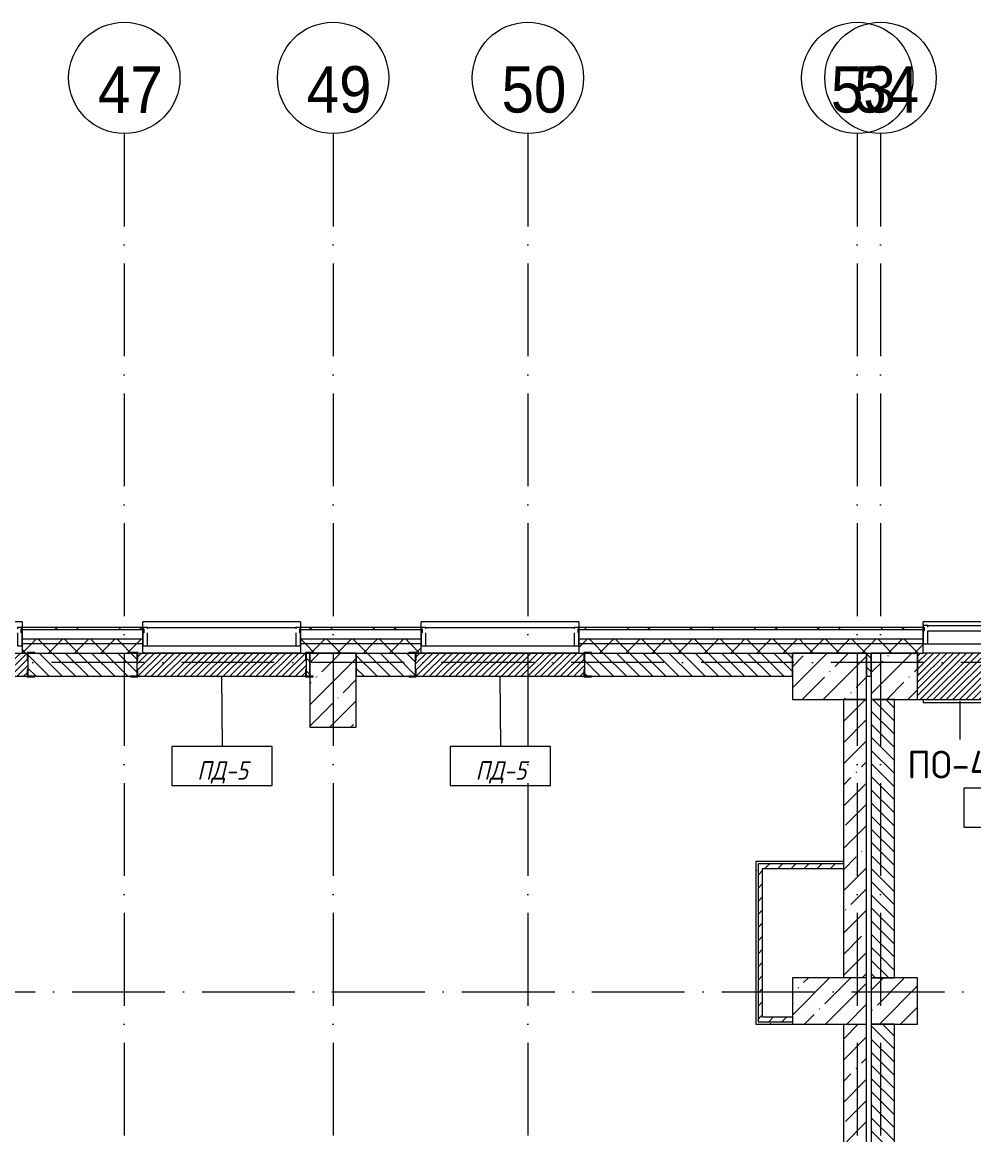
# Model space of a CAD drawing. Header units: millimetres. Extents: x -6467 to 106027, y -7090 to 195095.
# Drawn here: x 65600 to 75855, y 80489 to 92481 of the extents above; entities that cross this region are included whole.
import ezdxf

# ---------------------------------------------------------------- set-up
doc = ezdxf.new("R2010")
doc.units = ezdxf.units.MM
doc.linetypes.add('50_200_ШТРИХ_1Т_ш5_п1_п1_', pattern=[1400, 1000, -200, 0, -200])
for name, color, linetype, lineweight in [('A-FLOR', 7, 'Continuous', 9), ('A-FLOR-IDEN', 7, 'Continuous', 9), ('A-GLAZ', 7, 'Continuous', 5), ('A-GLAZ-CWMG', 7, 'Continuous', 9), ('A-GLAZ-CWMG-1', 7, 'Continuous', 20), ('A-WALL', 7, 'Continuous', 5), ('A-WALL-FNSH-1', 7, 'Continuous', 5), ('A-WALL-IDEN', 7, 'Continuous', 9), ('I-WALL', 7, 'Continuous', 5), ('S-COLS', 7, 'Continuous', 9), ('S-COLS-1', 7, 'Continuous', 5)]:
    doc.layers.add(name, color=color, linetype=linetype, lineweight=lineweight)
for name, color, linetype, lineweight, true_color in [('A-FLOR-PATT-1', 7, 'Continuous', 5, 0xd61c12), ('A-FLOR-PATT-5', 7, 'Continuous', 5, 0xfb8c13), ('A-GENM-1', 7, 'Continuous', 9, 0xaaaaaa), ('A-GENM-2', 7, 'Continuous', 20, 0xaaaaaa), ('A-WALL-3', 7, 'Continuous', 5, 0x787878), ('I-WALL-1', 7, 'Continuous', 5, 0x787878), ('Оси-1', 7, 'Continuous', 20, 0xaaaaaa), ('Оси-2', 7, 'Continuous', 9, 0xaaaaaa), ('Оси-3', 7, '50_200_ШТРИХ_1Т_ш5_п1_п1_', 9, 0xaaaaaa)]:
    doc.layers.add(name, color=color, linetype=linetype, lineweight=lineweight, true_color=true_color)
doc.styles.add('Arial', font='arial.ttf', dxfattribs={"width": 0.9, "height": 500})
doc.styles.add('GOST Common', font='', dxfattribs={"height": 300})
doc.styles.add('GOST Common_I', font='', dxfattribs={"width": 0.9, "height": 200})
doc.styles.get('GOST Common').set_extended_font_data('GOST Common')
doc.styles.get('GOST Common_I').set_extended_font_data('GOST Common', italic=True)
pattern_1 = [(45, (0, 0), (-141.42136, 141.42136), []), (135, (0, 0), (-141.42136, -141.42136), [])]
pattern_2 = [(45, (0, 0), (-228.0985, 228.0985), []), (45, (228.1, 0), (-228.0985, 228.0985), [403.225, -80.645, 6.706, -73.939])]
pattern_3 = [(135, (0, 0), (-70.71068, -70.71068), [])]
pattern_4 = [(45, (0, 0), (-70.71068, 70.71068), [])]
pattern_5 = [(0, (0, 0), (406.4, 101.6), [6.706, -298.094, 6.706, -298.094, -1625.6]), (0, (0, 0), (406.4, 101.6), [-609.6, 6.706, -602.894, 6.706, -298.094, -711.2]), (0, (0, 0), (406.4, 101.6), [-1524, 6.706, -196.494, 6.706, -501.294]), (120, (152.4, 50.8), (-291.18818, 301.15272), [6.706, -298.094, 6.706, -298.094, -1625.6]), (120, (152.4, 50.8), (-291.18818, 301.15272), [-609.6, 6.706, -602.894, 6.706, -298.094, -711.2]), (120, (152.4, 50.8), (-291.18818, 301.15272), [-1524, 6.706, -196.494, 6.706, -501.294]), (240, (203.2, 254), (-115.21182, -402.75272), [6.706, -298.094, 6.706, -298.094, -1625.6]), (240, (203.2, 254), (-115.21182, -402.75272), [-609.6, 6.706, -602.894, 6.706, -298.094, -711.2]), (240, (203.2, 254), (-115.21182, -402.75272), [-1524, 6.706, -196.494, 6.706, -501.294])]

# ---------------------------------------------------------------- blocks, each defined once
blk = doc.blocks.new('Прямоугольный импост - Импост структурный с накладкой - 180мм-22437111-АИ_План этажа Радиаторы_2')
at = {"layer": 'A-GLAZ-CWMG-1'}
for p, q in [((-50, 0), (-50, 17)), ((-50, 17), (0, 17)), ((0, 0), (-10, 0)), ((-10, 0), (-10, -40)), ((0, 17), (0, 0)), ((-50, -180), (-50, -40)), ((-10, -40), (0, -40)), ((0, -40), (0, -180)), ((0, -180), (-50, -180))]:
    blk.add_line(p, q, dxfattribs=at)
blk = doc.blocks.new('Прямоугольный импост - Импост структурный с накладкой - 180мм-V232-АИ_План этажа Радиаторы_2')
at = {"layer": 'A-GLAZ-CWMG'}
for p, q in [((6637, 55111), (5862, 55111)), ((6637, 54914), (5862, 54914))]:
    blk.add_line(p, q, dxfattribs=at)
blk = doc.blocks.new('Прямоугольный импост - Импост структурный с накладкой - 180мм-22437155-АИ_План этажа Радиаторы_2')
at = {"layer": 'A-GLAZ-CWMG-1'}
for p, q in [((0, 17), (-50, 17)), ((-50, 17), (-50, 0)), ((-10, -40), (-10, 0)), ((-10, 0), (0, 0)), ((0, 0), (0, 17)), ((-50, -40), (-50, -180)), ((0, -40), (-10, -40)), ((0, -180), (0, -40)), ((-50, -180), (0, -180))]:
    blk.add_line(p, q, dxfattribs=at)
blk = doc.blocks.new('Прямоугольный импост - Импост структурный с накладкой - 180мм-V244-АИ_План этажа Радиаторы_2')
at = {"layer": 'A-GLAZ-CWMG'}
for p, q in [((63950, 85958), (65550, 85958)), ((63950, 85761), (65550, 85761))]:
    blk.add_line(p, q, dxfattribs=at)
blk = doc.blocks.new('BSC_Колонна _Прямоугольная - 500х800-V295-АИ_План этажа Радиаторы_2')
at = {"layer": 'S-COLS-1'}
h = blk.add_hatch(dxfattribs=at)
h.set_pattern_fill('FP_191', color=256, style=0, pattern_type=2)
h.set_pattern_definition([(315, (-81931.04, 74300), (228.0985, 228.0985), []), (315, (-81931.04, 74071.9), (228.0985, 228.0985), [403.225, -80.645, 6.706, -73.939])])
h.paths.add_polyline_path([(-250, 400), (-250, -400), (250, -400), (250, 400)])
for p, q in [((250, 400), (-250, 400)), ((-250, 400), (-250, -400)), ((250, -400), (250, 400)), ((-250, -400), (250, -400))]:
    blk.add_line(p, q, dxfattribs=at)
blk = doc.blocks.new('Фахверк _газобетон торцы_449 - Фахверк _газобетон торцы_-25578208-АИ_План этажа Радиаторы_2')
at = {"layer": 'A-GENM-2'}
for p, q in [((89406, 11135), (89325, 11135)), ((89325, 11135), (89325, 11129)), ((89325, 11129), (89400, 11129)), ((89400, 11129), (89400, 11054)), ((89400, 11054), (89406, 11054)), ((89406, 11054), (89406, 11135)), ((89400, 10954), (89400, 10879)), ((89406, 10954), (89400, 10954)), ((89406, 10873), (89406, 10954)), ((89400, 10879), (89325, 10879)), ((89325, 10879), (89325, 10873)), ((89325, 10873), (89406, 10873))]:
    blk.add_line(p, q, dxfattribs=at)
blk = doc.blocks.new('Фахверк _газобетон торцы_450 - Фахверк _газобетон торцы_-25578228-АИ_План этажа Радиаторы_2')
at = {"layer": 'A-GENM-2'}
for p, q in [((89406, 156989), (89325, 156989)), ((89325, 156989), (89325, 156983)), ((89325, 156983), (89400, 156983)), ((89400, 156983), (89400, 156908)), ((89406, 156908), (89406, 156989)), ((89400, 156908), (89406, 156908)), ((89400, 156733), (89325, 156733)), ((89325, 156733), (89325, 156727)), ((89406, 156808), (89400, 156808)), ((89400, 156808), (89400, 156733)), ((89406, 156727), (89406, 156808)), ((89325, 156727), (89406, 156727))]:
    blk.add_line(p, q, dxfattribs=at)
blk = doc.blocks.new('Фахверк _газобетон торцы_451 - Фахверк _газобетон торцы_-25578254-АИ_План этажа Радиаторы_2')
at = {"layer": 'A-GENM-2'}
for p, q in [((89406, 11135), (89325, 11135)), ((89325, 11135), (89325, 11129)), ((89325, 11129), (89400, 11129)), ((89400, 11129), (89400, 11054)), ((89400, 11054), (89406, 11054)), ((89406, 11054), (89406, 11135)), ((89400, 10954), (89400, 10879)), ((89406, 10954), (89400, 10954)), ((89406, 10873), (89406, 10954)), ((89400, 10879), (89325, 10879)), ((89325, 10879), (89325, 10873)), ((89325, 10873), (89406, 10873))]:
    blk.add_line(p, q, dxfattribs=at)
blk = doc.blocks.new('Фахверк _газобетон торцы_452 - Фахверк _газобетон торцы_-25578274-АИ_План этажа Радиаторы_2')
at = {"layer": 'A-GENM-2'}
for p, q in [((89406, 156989), (89325, 156989)), ((89325, 156989), (89325, 156983)), ((89325, 156983), (89400, 156983)), ((89400, 156983), (89400, 156908)), ((89406, 156908), (89406, 156989)), ((89400, 156908), (89406, 156908)), ((89400, 156733), (89325, 156733)), ((89325, 156733), (89325, 156727)), ((89406, 156808), (89400, 156808)), ((89400, 156808), (89400, 156733)), ((89406, 156727), (89406, 156808)), ((89325, 156727), (89406, 156727))]:
    blk.add_line(p, q, dxfattribs=at)
blk = doc.blocks.new('Фахверк _газобетон торцы_453 - Фахверк _газобетон торцы_-25578300-АИ_План этажа Радиаторы_2')
at = {"layer": 'A-GENM-2'}
for p, q in [((89406, 11135), (89325, 11135)), ((89325, 11135), (89325, 11129)), ((89325, 11129), (89400, 11129)), ((89400, 11129), (89400, 11054)), ((89400, 11054), (89406, 11054)), ((89406, 11054), (89406, 11135)), ((89400, 10954), (89400, 10879)), ((89406, 10954), (89400, 10954)), ((89406, 10873), (89406, 10954)), ((89400, 10879), (89325, 10879)), ((89325, 10879), (89325, 10873)), ((89325, 10873), (89406, 10873))]:
    blk.add_line(p, q, dxfattribs=at)
blk = doc.blocks.new('Отлив_СКБ - Отлив витража-V391-АИ_План этажа Радиаторы_2')
at = {"layer": 'A-GLAZ'}
for p, q in [((0, 59), (0, 100)), ((1700, 100), (0, 100)), ((0, 39), (0, 42)), ((875, 2), (1650, 2)), ((1700, 100), (1700, 59)), ((1700, 42), (1700, 39)), ((825, 0), (50, 0)), ((1650, 0), (875, 0))]:
    blk.add_line(p, q, dxfattribs=at)
blk = doc.blocks.new('Отлив_СКБ - Отлив витража-V412-АИ_План этажа Радиаторы_2')
at = {"layer": 'A-GLAZ'}
for p, q in [((0, 39), (0, 100)), ((1700, 100), (0, 100)), ((0, 2), (10, 2)), ((1690, 2), (1700, 2)), ((1700, 100), (1700, 39)), ((10, 0), (0, 0)), ((1700, 0), (1690, 0))]:
    blk.add_line(p, q, dxfattribs=at)
blk = doc.blocks.new('Ось сетки - Круг_Ø6_00__ISO-2_5_0_9K_-17386508-АИ_План этажа Радиаторы_2')
at = {"layer": 'Оси-1'}
blk.add_circle((0, 0), 3, dxfattribs=at)
blk = doc.blocks.new('AAR_СКБ_Марка_Перекрытия_1 мм - Марка пола-27961726-АИ_План этажа Радиаторы_2')
at = {"layer": 'A-FLOR-IDEN'}
for p, q in [((2.723, 2.101), (-2.69, 2.101)), ((-2.69, 2.101), (-2.69, 0)), ((2.723, 0), (2.723, 2.101)), ((-2.69, 0), (2.723, 0))]:
    blk.add_line(p, q, dxfattribs=at)

msp = doc.modelspace()

# ---------------------------------------------------------------- hatches: boundary and pattern name
at = {"layer": 'A-FLOR-PATT-1'}
h = msp.add_hatch(dxfattribs=at)
h.set_pattern_fill('FP_323', color=256, style=0, pattern_type=2)
h.set_pattern_definition([(45, (76375, 85431.04), (-35.3553, 35.3553), [])])
h.paths.add_polyline_path([(77073, 85181), (77320, 85181), (77320, 85431), (77145, 85431), (77145, 85425), (77064, 85425), (77064, 85506), (77070, 85506), (77070, 85606), (77064, 85606), (77064, 85681), (75253, 85681), (75253, 85431), (75250, 85431), (75250, 85181), (77070, 85181)])
at = {"layer": 'A-FLOR-PATT-5'}
h = msp.add_hatch(dxfattribs=at)
h.set_pattern_fill('FP_378', color=256, style=0, pattern_type=2)
h.set_pattern_definition([(225, (64750.02, 85555.87), (35.3553, -35.3553), [])])
h.paths.add_polyline_path([(63846, 85431), (65654, 85431), (65654, 85506), (65660, 85506), (65660, 85606), (65654, 85606), (65654, 85681), (63846, 85681), (63846, 85606), (63840, 85606), (63840, 85506), (63846, 85506)])
h = msp.add_hatch(dxfattribs=at)
h.set_pattern_fill('FP_379', color=256, style=0, pattern_type=2)
h.set_pattern_definition([(225, (67749.38, 85555.87), (35.3553, -35.3553), [])])
h.paths.add_polyline_path([(68654, 85431), (68654, 85506), (68660, 85506), (68660, 85606), (68654, 85606), (68654, 85681), (66846, 85681), (66846, 85606), (66840, 85606), (66840, 85506), (66846, 85506), (66846, 85431), (67607, 85431)])
h = msp.add_hatch(dxfattribs=at)
h.set_pattern_fill('FP_380', color=256, style=0, pattern_type=2)
h.set_pattern_definition([(225, (70749.38, 85555.87), (35.3553, -35.3553), [])])
h.paths.add_polyline_path([(71600, 85431), (71654, 85431), (71654, 85506), (71660, 85506), (71660, 85606), (71654, 85606), (71654, 85681), (69846, 85681), (69846, 85606), (69840, 85606), (69840, 85506), (69846, 85506), (69846, 85431), (70929, 85431)])
at = {"layer": 'A-WALL'}
h = msp.add_hatch(dxfattribs=at)
h.set_pattern_fill('FP_125', color=256, style=0, pattern_type=2)
h.set_pattern_definition(pattern_1)
h.paths.add_polyline_path([(101350, 85781), (101400, 85781), (101400, 85831), (94624, 85831), (94624, 85781), (101243, 85781)])
h.paths.add_polyline_path([(89785, 85781), (89785, 85831), (88590, 85831), (88590, 85781), (89616, 85781)])
h.paths.add_polyline_path([(91485, 85781), (93774, 85781), (93774, 85831), (91485, 85831)])
h.paths.add_polyline_path([(86890, 85781), (86890, 85831), (85700, 85831), (85700, 85781), (86709, 85781)])
h.paths.add_polyline_path([(80895, 85781), (81100, 85781), (81100, 85831), (79905, 85831), (79905, 85781)])
h.paths.add_polyline_path([(82800, 85781), (84000, 85781), (84000, 85831), (82800, 85831)])
h.paths.add_polyline_path([(78010, 85781), (78010, 85831), (77010, 85831), (77010, 85781), (77573, 85781)])
h.paths.add_polyline_path([(75310, 85781), (75310, 85831), (71600, 85831), (71600, 85781), (75082, 85781)])
h.paths.add_polyline_path([(69268, 85781), (69900, 85781), (69900, 85831), (68600, 85831), (68600, 85781)])
h.paths.add_polyline_path([(65600, 85781), (66900, 85781), (66900, 85831), (65600, 85831)])
h.paths.add_polyline_path([(63900, 85781), (63900, 85831), (62600, 85831), (62600, 85781), (62624, 85781)])
h.paths.add_polyline_path([(60900, 85781), (60900, 85831), (59600, 85831), (59600, 85781), (60133, 85781)])
h.paths.add_polyline_path([(57900, 85781), (57900, 85831), (56600, 85831), (56600, 85781), (57641, 85781)])
h.paths.add_polyline_path([(54900, 85781), (54900, 85831), (53600, 85831), (53600, 85781), (54319, 85781)])
h.paths.add_polyline_path([(51900, 85781), (51900, 85831), (50149, 85831), (50149, 85781), (50997, 85781)])
h = msp.add_hatch(dxfattribs=at)
h.set_pattern_fill('FP_125', color=256, style=0, pattern_type=2)
h.set_pattern_definition(pattern_1)
h.paths.add_polyline_path([(101250, 85681), (101350, 85681), (101350, 85781), (94624, 85781), (94624, 85681), (101243, 85681)])
h.paths.add_polyline_path([(93000, 85681), (93774, 85681), (93774, 85781), (91485, 85781), (91485, 85681), (92522, 85681)])
h.paths.add_polyline_path([(89785, 85681), (89785, 85781), (88590, 85781), (88590, 85681), (89616, 85681)])
h.paths.add_polyline_path([(86709, 85681), (86890, 85681), (86890, 85781), (85700, 85781), (85700, 85681), (85878, 85681)])
h.paths.add_polyline_path([(84000, 85681), (84000, 85781), (82800, 85781), (82800, 85681), (83387, 85681)])
h.paths.add_polyline_path([(81100, 85681), (81100, 85781), (79905, 85781), (79905, 85681), (80895, 85681)])
h.paths.add_polyline_path([(78010, 85681), (78010, 85781), (77010, 85781), (77010, 85681), (77573, 85681)])
h.paths.add_polyline_path([(75310, 85681), (75310, 85781), (71600, 85781), (71600, 85681), (75082, 85681)])
h.paths.add_polyline_path([(68600, 85681), (69900, 85681), (69900, 85781), (68600, 85781)])
h.paths.add_polyline_path([(66900, 85681), (66900, 85781), (65600, 85781), (65600, 85681), (65946, 85681)])
h.paths.add_polyline_path([(63900, 85681), (63900, 85781), (62600, 85781), (62600, 85681), (62624, 85681)])
h.paths.add_polyline_path([(57900, 85681), (57900, 85781), (56600, 85781), (56600, 85681), (57641, 85681)])
h.paths.add_polyline_path([(59600, 85681), (60900, 85681), (60900, 85781), (59600, 85781)])
h.paths.add_polyline_path([(54900, 85681), (54900, 85781), (53600, 85781), (53600, 85681), (54319, 85681)])
h.paths.add_polyline_path([(51900, 85681), (51900, 85781), (50149, 85781), (50149, 85681), (51000, 85681)])
h = msp.add_hatch(dxfattribs=at)
h.set_pattern_fill('FP_1', color=256, style=0, pattern_type=2)
h.set_pattern_definition(pattern_2)
h.paths.add_polyline_path([(74700, 82181), (74700, 85181), (74450, 85181), (74450, 82181)])
h = msp.add_hatch(dxfattribs=at)
h.set_pattern_fill('FP_1', color=256, style=0, pattern_type=2)
h.set_pattern_definition(pattern_2)
h.paths.add_polyline_path([(74700, 75831), (74700, 81681), (74450, 81681), (74450, 75831)])
at = {"layer": 'A-WALL-3'}
h = msp.add_hatch(dxfattribs=at)
h.set_pattern_fill('FP_124', color=256, style=0, pattern_type=2)
h.set_pattern_definition([(135, (0, 0), (-342.1478, -342.1478), []), (135, (228.1, 0), (-342.1478, -342.1478), [])])
h.paths.add_polyline_path([(101500, 85931), (101527, 85931), (101527, 85958), (94624, 85958), (94624, 85931), (101243, 85931)])
h.paths.add_polyline_path([(93768, 85931), (93774, 85931), (93774, 85958), (91485, 85958), (91485, 85931), (93353, 85931)])
h.paths.add_polyline_path([(89785, 85931), (89785, 85958), (88590, 85958), (88590, 85931), (89616, 85931)])
h.paths.add_polyline_path([(86890, 85931), (86890, 85958), (85700, 85958), (85700, 85931), (86709, 85931)])
h.paths.add_polyline_path([(84000, 85931), (84000, 85958), (82800, 85958), (82800, 85931), (83387, 85931)])
h.paths.add_polyline_path([(81100, 85931), (81100, 85958), (79905, 85958), (79905, 85931), (80895, 85931)])
h.paths.add_polyline_path([(77573, 85931), (78010, 85931), (78010, 85958), (77010, 85958), (77010, 85931)])
h.paths.add_polyline_path([(75310, 85931), (75310, 85958), (71600, 85958), (71600, 85931), (75082, 85931)])
h.paths.add_polyline_path([(69900, 85931), (69900, 85958), (68600, 85958), (68600, 85931), (69268, 85931)])
h.paths.add_polyline_path([(66900, 85931), (66900, 85958), (65600, 85958), (65600, 85931), (65946, 85931)])
h.paths.add_polyline_path([(63900, 85931), (63900, 85958), (62600, 85958), (62600, 85931), (62624, 85931)])
h.paths.add_polyline_path([(59600, 85931), (60900, 85931), (60900, 85958), (59600, 85958)])
h.paths.add_polyline_path([(56600, 85931), (57900, 85931), (57900, 85958), (56600, 85958)])
h.paths.add_polyline_path([(54900, 85931), (54900, 85958), (53600, 85958), (53600, 85931), (54319, 85931)])
h.paths.add_polyline_path([(51900, 85931), (51900, 85958), (50149, 85958), (50149, 85931), (50997, 85931)])
at = {"layer": 'I-WALL'}
h = msp.add_hatch(dxfattribs=at)
h.set_pattern_fill('FP_2', color=256, style=0, pattern_type=2)
h.set_pattern_definition(pattern_3)
h.paths.add_polyline_path([(79965, 85431), (81040, 85431), (81040, 85681), (79965, 85681), (79965, 85567)])
h.paths.add_polyline_path([(82860, 85431), (82900, 85431), (82900, 85681), (82860, 85681), (82860, 85567)])
h.paths.add_polyline_path([(74750, 85431), (74750, 85681), (74700, 85681), (74700, 85431)])
h.paths.add_polyline_path([(78000, 85431), (78145, 85431), (78145, 85681), (78000, 85681), (78000, 85567)])
h.paths.add_polyline_path([(75250, 85431), (75253, 85431), (75253, 85681), (75250, 85681), (75250, 85567)])
h.paths.add_polyline_path([(77500, 85431), (77500, 85681), (77380, 85681), (77380, 85431)])
h.paths.add_polyline_path([(73900, 85431), (73900, 85681), (71660, 85681), (71660, 85431), (72590, 85431)])
h.paths.add_polyline_path([(77345, 85431), (77345, 85681), (77073, 85681), (77073, 85431), (77320, 85431)])
h.paths.add_polyline_path([(69840, 85431), (69840, 85681), (69200, 85681), (69200, 85431), (69268, 85431)])
h.paths.add_polyline_path([(68700, 85431), (68700, 85681), (68660, 85681), (68660, 85431)])
h.paths.add_polyline_path([(63250, 85431), (63840, 85431), (63840, 85681), (63250, 85681), (63250, 85567)])
h.paths.add_polyline_path([(65946, 85431), (66840, 85431), (66840, 85681), (65660, 85681), (65660, 85431)])
h = msp.add_hatch(dxfattribs=at)
h.set_pattern_fill('FP_2', color=256, style=0, pattern_type=2)
h.set_pattern_definition(pattern_3)
h.paths.add_polyline_path([(75000, 70381), (75000, 75331), (74750, 75331), (74750, 70381)])
h.paths.add_polyline_path([(74750, 75831), (75000, 75831), (75000, 81681), (74750, 81681), (74750, 78528)])
h.paths.add_polyline_path([(75000, 82181), (75000, 85181), (74750, 85181), (74750, 82181)])
h = msp.add_hatch(dxfattribs=at)
h.set_pattern_fill('FP_4', color=256, style=0, pattern_type=2)
h.set_pattern_definition(pattern_4)
h.paths.add_polyline_path([(73580, 81756), (73580, 83411), (73530, 83411), (73530, 81756)])
h = msp.add_hatch(dxfattribs=at)
h.set_pattern_fill('FP_4', color=256, style=0, pattern_type=2)
h.set_pattern_definition(pattern_4)
h.paths.add_polyline_path([(74450, 83361), (74450, 83411), (73580, 83411), (73580, 83361)])
h = msp.add_hatch(dxfattribs=at)
h.set_pattern_fill('FP_4', color=256, style=0, pattern_type=2)
h.set_pattern_definition(pattern_4)
h.paths.add_polyline_path([(73900, 81706), (73900, 81756), (73530, 81756), (73530, 81706)])
at = {"layer": 'I-WALL-1'}
h = msp.add_hatch(dxfattribs=at)
h.set_pattern_fill('FP_3', color=256, style=0, pattern_type=2)
h.set_pattern_definition(pattern_5)
h.paths.add_polyline_path([(73530, 81706), (73530, 83436), (73505, 83436), (73505, 81706)])
h = msp.add_hatch(dxfattribs=at)
h.set_pattern_fill('FP_3', color=256, style=0, pattern_type=2)
h.set_pattern_definition(pattern_5)
h.paths.add_polyline_path([(74450, 83411), (74450, 83436), (73530, 83436), (73530, 83411), (73580, 83411)])
h = msp.add_hatch(dxfattribs=at)
h.set_pattern_fill('FP_3', color=256, style=0, pattern_type=2)
h.set_pattern_definition(pattern_5)
h.paths.add_polyline_path([(73900, 81681), (73900, 81706), (73505, 81706), (73505, 81681)])
at = {"layer": 'S-COLS-1'}
h = msp.add_hatch(dxfattribs=at)
h.set_pattern_fill('FP_1', color=256, style=0, pattern_type=2)
h.set_pattern_definition(pattern_2)
h.paths.add_polyline_path([(68700, 84881), (69200, 84881), (69200, 85681), (68700, 85681), (68700, 85431)])
h = msp.add_hatch(dxfattribs=at)
h.set_pattern_fill('FP_1', color=256, style=0, pattern_type=2)
h.set_pattern_definition(pattern_2)
h.paths.add_polyline_path([(73900, 85181), (74700, 85181), (74700, 85681), (73900, 85681), (73900, 85431)])
h = msp.add_hatch(dxfattribs=at)
h.set_pattern_fill('FP_1', color=256, style=0, pattern_type=2)
h.set_pattern_definition(pattern_2)
h.paths.add_polyline_path([(74750, 85181), (75250, 85181), (75250, 85681), (74750, 85681), (74750, 85431)])
h = msp.add_hatch(dxfattribs=at)
h.set_pattern_fill('FP_1', color=256, style=0, pattern_type=2)
h.set_pattern_definition(pattern_2)
h.paths.add_polyline_path([(74750, 81681), (75250, 81681), (75250, 82181), (74750, 82181)])

# ---------------------------------------------------------------- linework, layer by layer
at = {"layer": 'A-FLOR'}
for p, q in [((68600, 85681), (66900, 85681)), ((71600, 85681), (69900, 85681)), ((77010, 85681), (75310, 85681)), ((63846, 85431), (65654, 85431)), ((66846, 85431), (68654, 85431)), ((69846, 85431), (71654, 85431)), ((75250, 85181), (77320, 85181))]:
    msp.add_line(p, q, dxfattribs=at)
at = {"layer": 'A-FLOR-IDEN'}
for p, q in [((67749, 85431), (67753, 84676)), ((70749, 85431), (70753, 84676))]:
    msp.add_line(p, q, dxfattribs=at)
at = {"layer": 'A-WALL'}
for p, q in [((66900, 85931), (65600, 85931)), ((69900, 85931), (68600, 85931)), ((75310, 85931), (71600, 85931)), ((66900, 85831), (65600, 85831)), ((66900, 85781), (65600, 85781)), ((69900, 85831), (68600, 85831)), ((69900, 85781), (68600, 85781)), ((75310, 85831), (71600, 85831)), ((75310, 85781), (71600, 85781)), ((63900, 85681), (65600, 85681)), ((65660, 85681), (65660, 85431)), ((66840, 85431), (66840, 85681)), ((66900, 85681), (68600, 85681)), ((68660, 85681), (68660, 85431)), ((68700, 85431), (68700, 85681)), ((69200, 85681), (69200, 85431)), ((69840, 85431), (69840, 85681)), ((69900, 85681), (71600, 85681)), ((71660, 85681), (71660, 85431)), ((73900, 85431), (73900, 85681)), ((74700, 85681), (74700, 85431)), ((74750, 85431), (74750, 85681)), ((75250, 85681), (75250, 85431)), ((75253, 85431), (75253, 85681)), ((65660, 85431), (66840, 85431)), ((68660, 85431), (68700, 85431)), ((69200, 85431), (69840, 85431)), ((71660, 85431), (73900, 85431)), ((74700, 85431), (74750, 85431)), ((75250, 85431), (75253, 85431)), ((74450, 85181), (74450, 82181)), ((74700, 85181), (74450, 85181)), ((74700, 82181), (74700, 85181)), ((74750, 85181), (74750, 82181)), ((75000, 85181), (74750, 85181)), ((75000, 82181), (75000, 85181)), ((75310, 85181), (75310, 85146)), ((77260, 85146), (75310, 85146)), ((73530, 83411), (73530, 81706)), ((74450, 83411), (73530, 83411)), ((74750, 82181), (75000, 82181)), ((73530, 81706), (73900, 81706)), ((74450, 81681), (74450, 75831)), ((74700, 75831), (74700, 81681)), ((74750, 81681), (74750, 75831)), ((75000, 81681), (74750, 81681)), ((75000, 75831), (75000, 81681))]:
    msp.add_line(p, q, dxfattribs=at)
at = {"layer": 'A-WALL-FNSH-1'}
for p, q in [((66900, 85958), (65600, 85958)), ((65600, 85958), (65600, 85681)), ((66900, 85681), (66900, 85958)), ((69900, 85958), (68600, 85958)), ((68600, 85958), (68600, 85681)), ((69900, 85681), (69900, 85958)), ((75310, 85958), (71600, 85958)), ((71600, 85958), (71600, 85681)), ((75310, 85681), (75310, 85958)), ((65600, 85681), (66900, 85681)), ((68600, 85681), (69900, 85681)), ((71600, 85681), (75310, 85681)), ((73505, 83436), (73505, 81681)), ((74450, 83436), (73505, 83436)), ((73580, 81756), (73580, 83361)), ((73580, 83361), (74450, 83361)), ((73505, 81681), (73900, 81681)), ((73900, 81756), (73580, 81756))]:
    msp.add_line(p, q, dxfattribs=at)
at = {"layer": 'A-WALL-IDEN'}
msp.add_line((75704, 85164), (75704, 84749), dxfattribs=at)
at = {"layer": 'S-COLS'}
for p, q in [((68700, 85681), (68700, 85431)), ((69200, 85431), (69200, 85681)), ((73900, 85681), (73900, 85431)), ((74700, 85431), (74700, 85681)), ((74750, 85681), (74750, 85431)), ((75250, 85431), (75250, 85681)), ((75000, 82181), (74750, 82181)), ((74750, 81681), (75000, 81681))]:
    msp.add_line(p, q, dxfattribs=at)
at = {"layer": 'S-COLS-1'}
for p, q in [((68700, 85681), (68700, 85681)), ((69200, 85681), (68700, 85681)), ((69200, 85681), (69200, 85681)), ((74700, 85681), (73900, 85681)), ((73900, 85681), (73900, 85681)), ((74700, 85681), (74700, 85681)), ((75250, 85681), (74750, 85681)), ((74750, 85681), (74750, 85681)), ((75250, 85681), (75250, 85681)), ((68700, 85431), (68700, 84881)), ((69200, 84881), (69200, 85431)), ((73900, 85431), (73900, 85181)), ((74700, 85181), (74700, 85431)), ((74750, 85431), (74750, 85181)), ((75250, 85181), (75250, 85431)), ((73900, 85181), (74700, 85181)), ((74750, 85181), (75250, 85181)), ((68700, 84881), (69200, 84881)), ((74750, 82181), (74750, 81681)), ((75250, 82181), (75000, 82181)), ((75250, 81681), (75250, 82181)), ((75000, 81681), (75250, 81681))]:
    msp.add_line(p, q, dxfattribs=at)
at = {"layer": 'Оси-3'}
for p, q in [((66700, 91281), (66700, 52458)), ((68950, 91281), (68950, -5890)), ((71050, 91281), (71050, -5890)), ((74600, 91281), (74600, 11331)), ((74850, 91281), (74850, 11331)), ((104718, 85581), (-5267, 85581)), ((-5267, 82031), (104718, 82031))]:
    msp.add_line(p, q, dxfattribs=at)

# ---------------------------------------------------------------- block references
at = {"layer": 'A-FLOR-IDEN', "xscale": 199.9999999999999, "yscale": 199.9999999999999, "zscale": 199.9999999999999}
for p in [(67749, 84255), (70749, 84255), (76285, 83805)]:
    msp.add_blockref('AAR_СКБ_Марка_Перекрытия_1 мм - Марка пола-27961726-АИ_План этажа Радиаторы_2', p, dxfattribs=at)
at = {"layer": 'A-GENM-1', "rotation": 180}
for name, p in [('Фахверк _газобетон торцы_453 - Фахверк _газобетон торцы_-25578300-АИ_План этажа Радиаторы_2', (155060, 96560)), ('Фахверк _газобетон торцы_451 - Фахверк _газобетон торцы_-25578254-АИ_План этажа Радиаторы_2', (158060, 96560)), ('Фахверк _газобетон торцы_449 - Фахверк _газобетон торцы_-25578208-АИ_План этажа Радиаторы_2', (161060, 96560))]:
    msp.add_blockref(name, p, dxfattribs=at)
at = {"layer": 'A-GENM-1'}
for name, p in [('Фахверк _газобетон торцы_452 - Фахверк _газобетон торцы_-25578274-АИ_План этажа Радиаторы_2', (-22560, -71302)), ('Фахверк _газобетон торцы_450 - Фахверк _газобетон торцы_-25578228-АИ_План этажа Радиаторы_2', (-19560, -71302))]:
    msp.add_blockref(name, p, dxfattribs=at)
at = {"layer": 'A-GLAZ'}
for name, p in [('Отлив_СКБ - Отлив витража-V412-АИ_План этажа Радиаторы_2', (63900, 85919)), ('Отлив_СКБ - Отлив витража-V412-АИ_План этажа Радиаторы_2', (66900, 85919)), ('Отлив_СКБ - Отлив витража-V412-АИ_План этажа Радиаторы_2', (69900, 85919)), ('Отлив_СКБ - Отлив витража-V391-АИ_План этажа Радиаторы_2', (75310, 85919))]:
    msp.add_blockref(name, p, dxfattribs=at)
at = {"layer": 'A-GLAZ-CWMG'}
for name, p in [('Прямоугольный импост - Импост структурный с накладкой - 180мм-22437155-АИ_План этажа Радиаторы_2', (65600, 85941)), ('Прямоугольный импост - Импост структурный с накладкой - 180мм-V244-АИ_План этажа Радиаторы_2', (3000, 0)), ('Прямоугольный импост - Импост структурный с накладкой - 180мм-22437155-АИ_План этажа Радиаторы_2', (68600, 85941)), ('Прямоугольный импост - Импост структурный с накладкой - 180мм-V244-АИ_План этажа Радиаторы_2', (6000, 0)), ('Прямоугольный импост - Импост структурный с накладкой - 180мм-22437155-АИ_План этажа Радиаторы_2', (71600, 85941))]:
    msp.add_blockref(name, p, dxfattribs=at)
at = {"layer": 'A-GLAZ-CWMG', "extrusion": (0, 0, -1)}
for p in [(-66900, 85941), (-69900, 85941), (-75310, 85961)]:
    msp.add_blockref('Прямоугольный импост - Импост структурный с накладкой - 180мм-22437111-АИ_План этажа Радиаторы_2', p, dxfattribs=at)
at = {"layer": 'A-GLAZ-CWMG', "rotation": 180}
msp.add_blockref('Прямоугольный импост - Импост структурный с накладкой - 180мм-V232-АИ_План этажа Радиаторы_2', (81997, 140892), dxfattribs=at)
at = {"layer": 'S-COLS', "rotation": 89.9999999999999}
msp.add_blockref('BSC_Колонна _Прямоугольная - 500х800-V295-АИ_План этажа Радиаторы_2', (74300, 81931), dxfattribs=at)
at = {"layer": 'Оси-1', "xscale": 199.9999999999999, "yscale": 199.9999999999999, "zscale": 199.9999999999999, "rotation": 180}
for p in [(66700, 91881), (68950, 91881), (71050, 91881), (74600, 91881), (74850, 91881)]:
    msp.add_blockref('Ось сетки - Круг_Ø6_00__ISO-2_5_0_9K_-17386508-АИ_План этажа Радиаторы_2', p, dxfattribs=at)

# ---------------------------------------------------------------- texts
at = {"layer": 'A-FLOR-IDEN', "char_height": 200, "width": 583.2, "attachment_point": 5, "line_spacing_factor": 1.022766, "style": 'GOST Common_I'}
for insert in [(67760, 84395), (70760, 84395)]:
    msp.add_mtext('\\pxqc,t0.9,1.8,2.7,3.6,4.5,5.4,6.3,7.2,8.1,9,9.9,10.8,11.7,12.6,13.5,14.4,15.3,16.2,17.1,18,18.9,19.8,20.7,21.6,22.5,23.4,24.3,25.2,26.1,27,27.9,28.8;{ПД-5}', dxfattribs=dict(at, insert=insert))
at = {"layer": 'A-WALL-IDEN', "insert": (75697, 84629), "char_height": 300, "width": 1178, "attachment_point": 2, "line_spacing_factor": 1.022766, "style": 'GOST Common'}
msp.add_mtext('\\pxqc,t0.26667,0.53333,0.8,1.06667,1.33333,1.6,1.86667,2.13333,2.4,2.66667,2.93333,3.2,3.46667,3.73333,4,4.26667,4.53333,4.8,5.06667,5.33333,5.6,5.86667,6.13333,6.4,6.66667,6.93333,7.2,7.46667,7.73333,8,8.26667,8.53333;{ПО-4.1}', dxfattribs=at)
at = {"layer": 'Оси-2', "char_height": 500, "width": 702, "attachment_point": 5, "line_spacing_factor": 0.936439, "style": 'Arial'}
for s, insert in [('\\pxqc,t4.572,9.144,13.716,18.288,22.86,27.432,32.004,36.576,41.148,45.72,50.292,54.864,59.436,64.008,68.58,73.152,77.724,82.296,86.868,91.44,96.012,100.584,105.156,109.728,114.3,118.872,123.444,128.016,132.588,137.16,141.732,146.304;{47}', (66765, 91754)), ('\\pxqc,t4.572,9.144,13.716,18.288,22.86,27.432,32.004,36.576,41.148,45.72,50.292,54.864,59.436,64.008,68.58,73.152,77.724,82.296,86.868,91.44,96.012,100.584,105.156,109.728,114.3,118.872,123.444,128.016,132.588,137.16,141.732,146.304;{49}', (69015, 91754)), ('\\pxqc,t4.572,9.144,13.716,18.288,22.86,27.432,32.004,36.576,41.148,45.72,50.292,54.864,59.436,64.008,68.58,73.152,77.724,82.296,86.868,91.44,96.012,100.584,105.156,109.728,114.3,118.872,123.444,128.016,132.588,137.16,141.732,146.304;{50}', (71115, 91754)), ('\\pxqc,t4.572,9.144,13.716,18.288,22.86,27.432,32.004,36.576,41.148,45.72,50.292,54.864,59.436,64.008,68.58,73.152,77.724,82.296,86.868,91.44,96.012,100.584,105.156,109.728,114.3,118.872,123.444,128.016,132.588,137.16,141.732,146.304;{53}', (74665, 91754)), ('\\pxqc,t4.572,9.144,13.716,18.288,22.86,27.432,32.004,36.576,41.148,45.72,50.292,54.864,59.436,64.008,68.58,73.152,77.724,82.296,86.868,91.44,96.012,100.584,105.156,109.728,114.3,118.872,123.444,128.016,132.588,137.16,141.732,146.304;{54}', (74915, 91754))]:
    msp.add_mtext(s, dxfattribs=dict(at, insert=insert))

doc.saveas('drawing.dxf')
